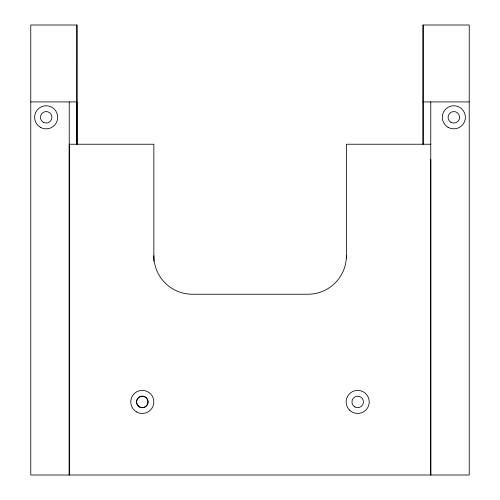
<?xml version="1.0" encoding="UTF-8"?>
<svg xmlns="http://www.w3.org/2000/svg" width="500" height="500" viewBox="0 0 500 500"><rect width="100%" height="100%" fill="white"/><g stroke="black" fill="none" stroke-linecap="round" stroke-linejoin="round"><path stroke-width="0.75" d="M423.069 144.025L423.069 25L469.225 25L469.231 475L30.769 475L30.775 25L76.938 25L76.925 144.025M76.925 144.231L76.938 25M153.85 261.225L153.844 144.231L69.231 144.231M346.406 258.106L346.406 144.231L430.769 144.231M430.769 159.613L430.769 475L430.769 101.925M30.775 101.925L76.925 101.925L76.931 144.025M423.069 25L423.075 101.925L469.231 101.925M423.075 101.925L423.075 144.231M69.262 144.231L69.262 475M69.231 101.925L69.231 475M153.844 255.769A38.462 38.462 0 0 0 192.306 294.231L307.944 294.231A38.462 38.462 0 0 0 346.406 255.769M43.269 122.306A5.769 5.769 0 0 0 51.925 117.306A5.769 5.769 0 0 0 43.269 112.312A5.769 5.769 0 0 0 43.269 122.306M40.388 127.3A11.538 11.538 0 0 0 57.694 117.306A11.538 11.538 0 0 0 40.388 107.312A11.538 11.538 0 0 0 40.388 127.3M136.537 411.912A11.538 11.538 0 0 0 153.844 401.925A11.538 11.538 0 0 0 136.537 391.931A11.538 11.538 0 0 0 136.537 411.912M139.425 406.919A5.769 5.769 0 0 0 148.081 401.925A5.769 5.769 0 0 0 139.425 396.925A5.769 5.769 0 0 0 139.425 406.919M138.238 406A5.769 5.769 0 0 0 147.887 403.419A5.769 5.769 0 0 0 140.825 396.35A5.769 5.769 0 0 0 138.238 406M354.812 406.919A5.769 5.769 0 0 0 363.462 401.925A5.769 5.769 0 0 0 354.812 396.925A5.769 5.769 0 0 0 354.812 406.919M349.531 410.081A11.538 11.538 0 0 0 368.837 404.906A11.538 11.538 0 0 0 354.706 390.775A11.538 11.538 0 0 0 349.531 410.081M450.956 122.306A5.769 5.769 0 0 0 459.606 117.306A5.769 5.769 0 0 0 450.956 112.312A5.769 5.769 0 0 0 450.956 122.306M448.075 127.3A11.538 11.538 0 0 0 465.381 117.306A11.538 11.538 0 0 0 448.075 107.312A11.538 11.538 0 0 0 448.075 127.3"/></g></svg>
